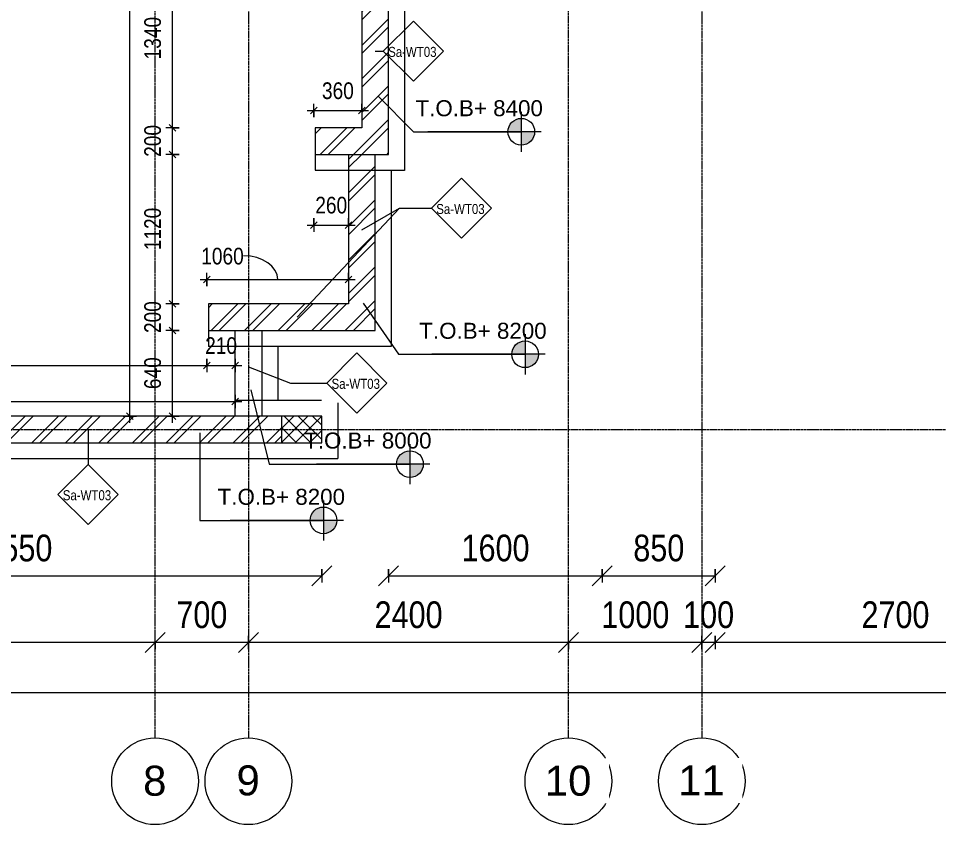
# Model space of a CAD drawing. Header units: millimetres. Extents: x -13951 to 24706, y -4881 to 8681.
# Drawn here: x 4919 to 11818, y -4881 to 1159 of the extents above; entities that cross this region are included whole.
import ezdxf

# ---------------------------------------------------------------- set-up
doc = ezdxf.new("R2010")
doc.units = ezdxf.units.MM
doc.linetypes.add('Grid Line', pattern=[22.225, 12.7, -3.175, 3.175, -3.175])
doc.linetypes.add('Hidden', pattern=[7.14375, 4.7625, -2.38125])
for name, color, linetype, lineweight in [('A-ANNO-DIMS', 211, 'Continuous', 9), ('A-ANNO-DIMS-50', 211, 'Continuous', 9), ('A-DETL-HDLN', 90, 'Hidden', 18), ('A-DETL-THIN', 151, 'Continuous', 18), ('A-WALL', 113, 'Continuous', 18), ('A-WALL-IDEN', 7, 'Continuous', 18), ('A-WALL-PATT', 111, 'Continuous', 18), ('G-ANNO-DIMS', 111, 'Continuous', 9), ('S-GRID', 1, 'Continuous', 9), ('S-GRID-IDEN', 1, 'Continuous', 9)]:
    doc.layers.add(name, color=color, linetype=linetype, lineweight=lineweight)
doc.styles.add('Arial Narrow', font='ARIALN.TTF', dxfattribs={"height": 75})
doc.styles.add('Arial Narrow_2', font='ARIALN.TTF', dxfattribs={"height": 200})
doc.styles.add('Arial Narrow_3', font='ARIALN.TTF', dxfattribs={"height": 125})
doc.styles.add('Arial_1', font='arial.ttf', dxfattribs={"height": 225})
doc.styles.add('Arial_3', font='arial.ttf', dxfattribs={"height": 120})
doc.dimstyles.new('dimension_line', dxfattribs={"dimscale": 304.8, "dimtxt": 127.928872, "dimasz": 0.164042, "dimexe": 0.164042, "dimexo": 0.0625, "dimgap": 0.164042, "dimtad": 1, "dimdec": 0, "dimrnd": 10, "dimzin": 0, "dimdsep": 46, "dimtxsty": 'Arial Narrow_3', "dimblk1": 'OBLIQUE', "dimblk2": 'OBLIQUE', "dimsah": 1, "dimcen": 0.09, "dimdle": 0.164042, "dimazin": 0, "dimtfac": 1, "dimtdec": 4, "dimtix": 1, "dimtmove": 0, "dimatfit": 3, "dimfxl": 0.164042, "dimfxlon": 1, "dimtvp": 1, "dimtolj": 1, "dimtzin": 0, "dimarcsym": 2})
doc.dimstyles.new('dimension_line_1', dxfattribs={"dimscale": 304.8, "dimtxt": 127.928872, "dimasz": 0.164042, "dimexe": 0.164042, "dimexo": 0.0625, "dimgap": 0.164042, "dimtad": 1, "dimdec": 0, "dimrnd": 10, "dimzin": 0, "dimdsep": 46, "dimtxsty": 'Arial Narrow_3', "dimblk1": 'OBLIQUE', "dimblk2": 'OBLIQUE', "dimsah": 1, "dimcen": 0.09, "dimdle": 0.164042, "dimazin": 0, "dimtfac": 1, "dimtdec": 4, "dimtix": 1, "dimtmove": 2, "dimatfit": 3, "dimfxl": 0.164042, "dimfxlon": 1, "dimtvp": 1, "dimtolj": 1, "dimtzin": 0, "dimarcsym": 2})
doc.dimstyles.new('dimension_line_2', dxfattribs={"dimscale": 304.8, "dimtxt": 127.928872, "dimasz": 0.164042, "dimexe": 0.164042, "dimexo": 0.0625, "dimgap": 0.164042, "dimtad": 1, "dimdec": 0, "dimrnd": 10, "dimzin": 0, "dimdsep": 46, "dimtxsty": 'Arial Narrow_3', "dimblk1": 'OBLIQUE', "dimblk2": 'OBLIQUE', "dimsah": 1, "dimcen": 0.09, "dimdle": 0.164042, "dimazin": 0, "dimtfac": 1, "dimtdec": 4, "dimtix": 1, "dimtmove": 1, "dimatfit": 3, "dimfxl": 0.164042, "dimfxlon": 1, "dimtvp": 1, "dimtolj": 1, "dimtzin": 0, "dimarcsym": 2})
doc.dimstyles.new('dimension_line_3MM', dxfattribs={"dimscale": 304.8, "dimtxt": 204.686195, "dimasz": 0.492126, "dimexe": 0.164042, "dimexo": 0.0625, "dimgap": 0.164042, "dimtad": 1, "dimdec": 0, "dimrnd": 10, "dimzin": 0, "dimdsep": 46, "dimtxsty": 'Arial Narrow_2', "dimblk1": 'OBLIQUE', "dimblk2": 'OBLIQUE', "dimsah": 1, "dimcen": 0.09, "dimdle": 0.164042, "dimazin": 0, "dimtfac": 1, "dimtdec": 4, "dimtix": 1, "dimtmove": 0, "dimatfit": 3, "dimfxl": 0.164042, "dimfxlon": 1, "dimtvp": 1, "dimtolj": 1, "dimtzin": 0, "dimarcsym": 2})
pattern_1 = [(45, (0, 0), (-125.7236, 125.7236), []), (45, (0, 190.5), (-125.7236, 125.7236), [])]

# ---------------------------------------------------------------- blocks, each defined once
blk = doc.blocks.new('Grid - M_Grid Head - Circle-24584-BLOCKWORK RF PLAN')
at = {"layer": 'S-GRID-IDEN'}
blk.add_circle((0, 0), 6.5, dxfattribs=at)
blk = doc.blocks.new('DIMBLOCK14-BLOCKWORK RF PLAN')
at = {"layer": 'A-ANNO-DIMS-50', "lineweight": 18, "transparency": 16777216}
for p, q in [((10143.2, -3517.5), (10218.2, -3442.5)), ((12842.8, -3517.5), (12917.8, -3442.5)), ((10143.2, -3517.5), (10068.2, -3592.5)), ((12842.8, -3517.5), (12767.8, -3592.5))]:
    blk.add_line(p, q, dxfattribs=at)
at = {"layer": 'A-ANNO-DIMS-50', "transparency": 16777216}
for p, q in [((10143.2, -3467.5), (10143.2, -3567.5)), ((10143.2, -3517.5), (10143.2, -3467.5)), ((12842.8, -3517.5), (10143.2, -3517.5)), ((12842.8, -3567.5), (12842.8, -3467.5)), ((12842.8, -3517.5), (12842.8, -3567.5))]:
    blk.add_line(p, q, dxfattribs=at)
at = {"layer": 'A-ANNO-DIMS-50', "color": 0, "transparency": 16777216, "insert": (11239.6, -3209), "char_height": 200, "width": 608.21, "attachment_point": 1, "line_spacing_factor": 0.974696, "style": 'Arial Narrow_2'}
blk.add_mtext('2700', dxfattribs=at)
blk = doc.blocks.new('_Oblique')
at = {"color": 0, "linetype": 'ByBlock', "lineweight": -2}
blk.add_line((-0.5, -0.5), (0.5, 0.5), dxfattribs=at)
blk = doc.blocks.new('DIMBLOCK15-BLOCKWORK RF PLAN')
at = {"layer": 'A-ANNO-DIMS-50', "lineweight": 18, "transparency": 16777216}
for p, q in [((10042.8, -3517.5), (10117.8, -3442.5)), ((10143.2, -3517.5), (10218.2, -3442.5)), ((10042.8, -3517.5), (9967.8, -3592.5)), ((10143.2, -3517.5), (10068.2, -3592.5))]:
    blk.add_line(p, q, dxfattribs=at)
at = {"layer": 'A-ANNO-DIMS-50', "transparency": 16777216}
for p, q in [((10042.8, -3567.5), (10042.8, -3467.5)), ((10143.2, -3517.5), (10042.8, -3517.5)), ((10042.8, -3517.5), (10042.8, -3567.5)), ((10143.2, -3467.5), (10143.2, -3567.5)), ((10143.2, -3517.5), (10143.2, -3467.5))]:
    blk.add_line(p, q, dxfattribs=at)
at = {"layer": 'A-ANNO-DIMS-50', "color": 0, "transparency": 16777216, "insert": (9902.9, -3209), "char_height": 200, "width": 456.158, "attachment_point": 1, "line_spacing_factor": 0.974696, "style": 'Arial Narrow_2'}
blk.add_mtext('100', dxfattribs=at)
blk = doc.blocks.new('DIMBLOCK16-BLOCKWORK RF PLAN')
at = {"layer": 'A-ANNO-DIMS-50', "lineweight": 18, "transparency": 16777216}
for p, q in [((9042.8, -3517.5), (9117.8, -3442.5)), ((10042.8, -3517.5), (10117.8, -3442.5)), ((9042.8, -3517.5), (8967.8, -3592.5)), ((10042.8, -3517.5), (9967.8, -3592.5))]:
    blk.add_line(p, q, dxfattribs=at)
at = {"layer": 'A-ANNO-DIMS-50', "transparency": 16777216}
for p, q in [((9042.8, -3567.5), (9042.8, -3467.5)), ((10042.8, -3517.5), (9042.8, -3517.5)), ((9042.8, -3517.5), (9042.8, -3567.5)), ((10042.8, -3567.5), (10042.8, -3467.5)), ((10042.8, -3517.5), (10042.8, -3567.5))]:
    blk.add_line(p, q, dxfattribs=at)
at = {"layer": 'A-ANNO-DIMS-50', "color": 0, "transparency": 16777216, "insert": (9289.4, -3209), "char_height": 200, "width": 608.21, "attachment_point": 1, "line_spacing_factor": 0.974696, "style": 'Arial Narrow_2'}
blk.add_mtext('1000', dxfattribs=at)
blk = doc.blocks.new('DIMBLOCK17-BLOCKWORK RF PLAN')
at = {"layer": 'A-ANNO-DIMS-50', "lineweight": 18, "transparency": 16777216}
for p, q in [((6643.6, -3517.5), (6718.6, -3442.5)), ((9042.8, -3517.5), (9117.8, -3442.5)), ((6643.6, -3517.5), (6568.6, -3592.5)), ((9042.8, -3517.5), (8967.8, -3592.5))]:
    blk.add_line(p, q, dxfattribs=at)
at = {"layer": 'A-ANNO-DIMS-50', "transparency": 16777216}
for p, q in [((6643.6, -3567.5), (6643.6, -3467.5)), ((9042.8, -3517.5), (6643.6, -3517.5)), ((6643.6, -3517.5), (6643.6, -3567.5)), ((9042.8, -3567.5), (9042.8, -3467.5)), ((9042.8, -3517.5), (9042.8, -3567.5))]:
    blk.add_line(p, q, dxfattribs=at)
at = {"layer": 'A-ANNO-DIMS-50', "color": 0, "transparency": 16777216, "insert": (7589.8, -3209), "char_height": 200, "width": 608.21, "attachment_point": 1, "line_spacing_factor": 0.974696, "style": 'Arial Narrow_2'}
blk.add_mtext('2400', dxfattribs=at)
blk = doc.blocks.new('DIMBLOCK18-BLOCKWORK RF PLAN')
at = {"layer": 'A-ANNO-DIMS-50', "lineweight": 18, "transparency": 16777216}
for p, q in [((5943.6, -3517.5), (6018.6, -3442.5)), ((6643.6, -3517.5), (6718.6, -3442.5)), ((5943.6, -3517.5), (5868.6, -3592.5)), ((6643.6, -3517.5), (6568.6, -3592.5))]:
    blk.add_line(p, q, dxfattribs=at)
at = {"layer": 'A-ANNO-DIMS-50', "transparency": 16777216}
for p, q in [((5943.6, -3567.5), (5943.6, -3467.5)), ((6643.6, -3517.5), (5943.6, -3517.5)), ((5943.6, -3517.5), (5943.6, -3567.5)), ((6643.6, -3567.5), (6643.6, -3467.5)), ((6643.6, -3517.5), (6643.6, -3567.5))]:
    blk.add_line(p, q, dxfattribs=at)
at = {"layer": 'A-ANNO-DIMS-50', "color": 0, "transparency": 16777216, "insert": (6103.5, -3209), "char_height": 200, "width": 456.158, "attachment_point": 1, "line_spacing_factor": 0.974696, "style": 'Arial Narrow_2'}
blk.add_mtext('700', dxfattribs=at)
blk = doc.blocks.new('DIMBLOCK19-BLOCKWORK RF PLAN')
at = {"layer": 'A-ANNO-DIMS-50', "lineweight": 18, "transparency": 16777216}
for p, q in [((2743.6, -3517.5), (2818.6, -3442.5)), ((5943.6, -3517.5), (6018.6, -3442.5)), ((2743.6, -3517.5), (2668.6, -3592.5)), ((5943.6, -3517.5), (5868.6, -3592.5))]:
    blk.add_line(p, q, dxfattribs=at)
at = {"layer": 'A-ANNO-DIMS-50', "transparency": 16777216}
for p, q in [((2743.6, -3567.5), (2743.6, -3467.5)), ((5943.6, -3517.5), (2743.6, -3517.5)), ((2743.6, -3517.5), (2743.6, -3567.5)), ((5943.6, -3567.5), (5943.6, -3467.5)), ((5943.6, -3517.5), (5943.6, -3567.5))]:
    blk.add_line(p, q, dxfattribs=at)
at = {"layer": 'A-ANNO-DIMS-50', "color": 0, "transparency": 16777216, "insert": (4090.2, -3209), "char_height": 200, "width": 608.21, "attachment_point": 1, "line_spacing_factor": 0.974696, "style": 'Arial Narrow_2'}
blk.add_mtext('3200', dxfattribs=at)
blk = doc.blocks.new('DIMBLOCK28-BLOCKWORK RF PLAN')
at = {"layer": 'A-ANNO-DIMS-50', "lineweight": 18, "transparency": 16777216}
for p, q in [((-12056.8, -3894.1), (-11981.8, -3819.1)), ((12943.2, -3894.1), (13018.2, -3819.1)), ((-12056.8, -3894.1), (-12131.8, -3969.1)), ((12943.2, -3894.1), (12868.2, -3969.1))]:
    blk.add_line(p, q, dxfattribs=at)
at = {"layer": 'A-ANNO-DIMS-50', "transparency": 16777216}
for p, q in [((-12056.8, -3844.1), (-12056.8, -3944.1)), ((-12056.8, -3894.1), (-12056.8, -3844.1)), ((12943.2, -3844.1), (12943.2, -3944.1)), ((12943.2, -3894.1), (12943.2, -3844.1)), ((12993.2, -3894.1), (-12106.8, -3894.1))]:
    blk.add_line(p, q, dxfattribs=at)
at = {"layer": 'A-ANNO-DIMS-50', "color": 0, "transparency": 16777216, "insert": (126.4, -3585.6), "char_height": 200, "width": 760.263, "attachment_point": 1, "line_spacing_factor": 0.974696, "style": 'Arial Narrow_2'}
blk.add_mtext('25000', dxfattribs=at)
blk = doc.blocks.new('M_Wall Tag1 - 12mm 2-498188-BLOCKWORK RF PLAN')
at = {"layer": 'A-WALL-IDEN', "lineweight": 9}
for p, q in [((-4.49, 0), (0.02, 4.51)), ((0.02, 4.51), (4.53, 0)), ((-4.49, 0), (0.02, -4.51)), ((0.02, -4.51), (4.53, 0))]:
    blk.add_line(p, q, dxfattribs=at)
blk = doc.blocks.new('DIMBLOCK34-BLOCKWORK RF PLAN')
at = {"layer": 'A-ANNO-DIMS-50', "transparency": 16777216}
for p, q in [((2792.8, -1710.8), (6593.6, -1710.8)), ((2842.8, -1710.8), (2817.8, -1735.8)), ((2842.8, -1660.8), (2842.8, -1760.8)), ((2842.8, -1710.8), (2842.8, -1660.8)), ((2842.8, -1710.8), (2867.8, -1685.8)), ((6543.6, -1710.8), (6518.6, -1735.8)), ((6543.6, -1660.8), (6543.6, -1760.8)), ((6543.6, -1710.8), (6543.6, -1660.8)), ((6543.6, -1710.8), (6568.6, -1685.8))]:
    blk.add_line(p, q, dxfattribs=at)
at = {"layer": 'A-ANNO-DIMS-50', "color": 0, "transparency": 16777216, "insert": (4269, -1499.3), "char_height": 125, "width": 380.132, "attachment_point": 1, "line_spacing_factor": 0.974696, "style": 'Arial Narrow_3'}
blk.add_mtext('3700', dxfattribs=at)
blk = doc.blocks.new('DIMBLOCK35-BLOCKWORK RF PLAN')
at = {"layer": 'A-ANNO-DIMS-50', "transparency": 16777216}
for p, q in [((6074.5, -1179.7), (6049.5, -1154.7)), ((6124.5, -1179.7), (6024.5, -1179.7)), ((6074.5, -1870.2), (6074.5, -1179.7)), ((6074.5, -1179.7), (6099.5, -1204.7)), ((6074.5, -1179.7), (6124.5, -1179.7)), ((6024.5, -1820.2), (6124.5, -1820.2)), ((6074.5, -1820.2), (6024.5, -1820.2)), ((6074.5, -1820.2), (6049.5, -1795.2)), ((6074.5, -1820.2), (6099.5, -1845.2))]:
    blk.add_line(p, q, dxfattribs=at)
at = {"layer": 'A-ANNO-DIMS-50', "color": 0, "transparency": 16777216, "insert": (5862.9, -1618.7), "char_height": 125, "width": 285.099, "attachment_point": 1, "rotation": 90, "line_spacing_factor": 0.974696, "style": 'Arial Narrow_3'}
blk.add_mtext('640', dxfattribs=at)
blk = doc.blocks.new('DIMBLOCK36-BLOCKWORK RF PLAN')
at = {"layer": 'A-ANNO-DIMS-50', "transparency": 16777216}
for p, q in [((6074.5, -979.7), (6049.5, -954.7)), ((6124.5, -979.7), (6024.5, -979.7)), ((6074.5, -1179.7), (6074.5, -979.7)), ((6074.5, -979.7), (6099.5, -1004.7)), ((6074.5, -979.7), (6124.5, -979.7)), ((6074.5, -1179.7), (6049.5, -1154.7)), ((6124.5, -1179.7), (6024.5, -1179.7)), ((6074.5, -1179.7), (6099.5, -1204.7)), ((6074.5, -1179.7), (6124.5, -1179.7))]:
    blk.add_line(p, q, dxfattribs=at)
at = {"layer": 'A-ANNO-DIMS-50', "color": 0, "transparency": 16777216, "insert": (5862.9, -1198.5), "char_height": 125, "width": 285.099, "attachment_point": 1, "rotation": 90, "line_spacing_factor": 0.974696, "style": 'Arial Narrow_3'}
blk.add_mtext('200', dxfattribs=at)
blk = doc.blocks.new('DIMBLOCK37-BLOCKWORK RF PLAN')
at = {"layer": 'A-ANNO-DIMS-50', "transparency": 16777216}
for p, q in [((6124.5, 140.3), (6024.5, 140.3)), ((6074.5, 140.3), (6049.5, 165.3)), ((6074.5, -979.7), (6074.5, 140.3)), ((6074.5, 140.3), (6099.5, 115.3)), ((6074.5, 140.3), (6124.5, 140.3)), ((6074.5, -979.7), (6049.5, -954.7)), ((6124.5, -979.7), (6024.5, -979.7)), ((6074.5, -979.7), (6099.5, -1004.7)), ((6074.5, -979.7), (6124.5, -979.7))]:
    blk.add_line(p, q, dxfattribs=at)
at = {"layer": 'A-ANNO-DIMS-50', "color": 0, "transparency": 16777216, "insert": (5862.9, -578.1), "char_height": 125, "width": 380.132, "attachment_point": 1, "rotation": 90, "line_spacing_factor": 0.974696, "style": 'Arial Narrow_3'}
blk.add_mtext('1120', dxfattribs=at)
blk = doc.blocks.new('DIMBLOCK38-BLOCKWORK RF PLAN')
at = {"layer": 'A-ANNO-DIMS-50', "transparency": 16777216}
for p, q in [((6074.5, 340.3), (6049.5, 365.3)), ((6124.5, 340.3), (6024.5, 340.3)), ((6074.5, 140.3), (6074.5, 340.3)), ((6074.5, 340.3), (6099.5, 315.3)), ((6074.5, 340.3), (6124.5, 340.3)), ((6124.5, 140.3), (6024.5, 140.3)), ((6074.5, 140.3), (6049.5, 165.3)), ((6074.5, 140.3), (6099.5, 115.3)), ((6074.5, 140.3), (6124.5, 140.3))]:
    blk.add_line(p, q, dxfattribs=at)
at = {"layer": 'A-ANNO-DIMS-50', "color": 0, "transparency": 16777216, "insert": (5862.9, 121.5), "char_height": 125, "width": 285.099, "attachment_point": 1, "rotation": 90, "line_spacing_factor": 0.974696, "style": 'Arial Narrow_3'}
blk.add_mtext('200', dxfattribs=at)
blk = doc.blocks.new('DIMBLOCK39-BLOCKWORK RF PLAN')
at = {"layer": 'A-ANNO-DIMS-50', "transparency": 16777216}
for p, q in [((6124.5, 1679.8), (6024.5, 1679.8)), ((6074.5, 1679.8), (6049.5, 1704.8)), ((6074.5, 340.3), (6074.5, 1679.8)), ((6074.5, 1679.8), (6099.5, 1654.8)), ((6074.5, 1679.8), (6124.5, 1679.8)), ((6074.5, 340.3), (6049.5, 365.3)), ((6124.5, 340.3), (6024.5, 340.3)), ((6074.5, 340.3), (6099.5, 315.3)), ((6074.5, 340.3), (6124.5, 340.3))]:
    blk.add_line(p, q, dxfattribs=at)
at = {"layer": 'A-ANNO-DIMS-50', "color": 0, "transparency": 16777216, "insert": (5862.9, 851.7), "char_height": 125, "width": 380.132, "attachment_point": 1, "rotation": 90, "line_spacing_factor": 0.974696, "style": 'Arial Narrow_3'}
blk.add_mtext('1340', dxfattribs=at)
blk = doc.blocks.new('DIMBLOCK42-BLOCKWORK RF PLAN')
at = {"layer": 'A-ANNO-DIMS-50', "transparency": 16777216}
for p, q in [((6332.6, -848.3), (6332.6, -748.3)), ((7394.4, -748.3), (7394.4, -848.3)), ((7394.4, -798.3), (7394.4, -748.3)), ((6282.6, -798.3), (7444.4, -798.3)), ((6332.6, -798.3), (6307.6, -823.3)), ((6332.6, -798.3), (6357.6, -773.3)), ((6332.6, -798.3), (6332.6, -848.3)), ((7394.4, -798.3), (7369.4, -823.3)), ((7394.4, -798.3), (7419.4, -773.3))]:
    blk.add_line(p, q, dxfattribs=at)
blk.add_ellipse((6607, -798.3), major_axis=(256.5, 0), ratio=0.696914, start_param=0, end_param=1.570796, dxfattribs=at)
at = {"layer": 'A-ANNO-DIMS-50', "color": 0, "transparency": 16777216, "insert": (6290.2, -559.5), "char_height": 125, "width": 380.132, "attachment_point": 1, "line_spacing_factor": 0.974696, "style": 'Arial Narrow_3'}
blk.add_mtext('1060', dxfattribs=at)
blk = doc.blocks.new('DIMBLOCK57-BLOCKWORK RF PLAN')
at = {"layer": 'A-ANNO-DIMS-50', "transparency": 16777216}
for p, q in [((2792.8, -1441.7), (6332.6, -1441.7)), ((2842.8, -1441.7), (2817.8, -1466.7)), ((2842.8, -1391.7), (2842.8, -1491.7)), ((2842.8, -1441.7), (2842.8, -1391.7)), ((2842.8, -1441.7), (2867.8, -1416.7)), ((6332.6, -1441.7), (6307.6, -1466.7)), ((6332.6, -1391.7), (6332.6, -1491.7)), ((6332.6, -1441.7), (6332.6, -1391.7)), ((6332.6, -1441.7), (6357.6, -1416.7))]:
    blk.add_line(p, q, dxfattribs=at)
at = {"layer": 'A-ANNO-DIMS-50', "color": 0, "transparency": 16777216, "insert": (4091.3, -1230.1), "char_height": 125, "width": 380.132, "attachment_point": 1, "line_spacing_factor": 0.974696, "style": 'Arial Narrow_3'}
blk.add_mtext('3490', dxfattribs=at)
blk = doc.blocks.new('DIMBLOCK58-BLOCKWORK RF PLAN')
at = {"layer": 'A-ANNO-DIMS-50', "transparency": 16777216}
for p, q in [((6332.6, -1441.7), (6307.6, -1466.7)), ((6332.6, -1391.7), (6332.6, -1491.7)), ((6332.6, -1441.7), (6332.6, -1391.7)), ((6332.6, -1441.7), (6357.6, -1416.7)), ((6332.6, -1441.7), (6593.6, -1441.7)), ((6543.6, -1441.7), (6518.6, -1466.7)), ((6543.6, -1391.7), (6543.6, -1491.7)), ((6543.6, -1441.7), (6543.6, -1391.7)), ((6543.6, -1441.7), (6568.6, -1416.7))]:
    blk.add_line(p, q, dxfattribs=at)
at = {"layer": 'A-ANNO-DIMS-50', "color": 0, "transparency": 16777216, "insert": (6319.3, -1230.1), "char_height": 125, "width": 285.099, "attachment_point": 1, "line_spacing_factor": 0.974696, "style": 'Arial Narrow_3'}
blk.add_mtext('210', dxfattribs=at)
blk = doc.blocks.new('Spot Elevations - M_Spot Elevation - Target Filled-23738-BLOCKWORK RF PLAN')
at = {"layer": 'G-ANNO-DIMS'}
h = blk.add_hatch(color=256, dxfattribs=at)
edge = h.paths.add_edge_path()
edge.add_line((0, 0), (-2, 0))
edge.add_arc((0, 0), 2, 90, 180, ccw=False)
edge.add_line((0, 2), (0, 0))
h = blk.add_hatch(color=256, dxfattribs=at)
edge = h.paths.add_edge_path()
edge.add_line((0, 0), (2, 0))
edge.add_arc((0, 0), 2, 270, 360, ccw=False)
edge.add_line((0, -2), (0, 0))
for p, q in [((0, -3), (0, 3)), ((-3, 0), (14, 0))]:
    blk.add_line(p, q, dxfattribs=at)
blk.add_circle((0, 0), 2, dxfattribs=at)
blk = doc.blocks.new('DIMBLOCK69-BLOCKWORK RF PLAN')
at = {"layer": 'A-ANNO-DIMS-50', "transparency": 16777216}
for p, q in [((7133.4, -339), (7133.4, -439)), ((7133.4, -389), (7133.4, -339)), ((7394.4, -339), (7394.4, -439)), ((7394.4, -389), (7394.4, -339)), ((7083.4, -389), (7444.4, -389)), ((7133.4, -389), (7108.4, -414)), ((7133.4, -389), (7158.4, -364)), ((7394.4, -389), (7369.4, -414)), ((7394.4, -389), (7419.4, -364))]:
    blk.add_line(p, q, dxfattribs=at)
at = {"layer": 'A-ANNO-DIMS-50', "color": 0, "transparency": 16777216, "insert": (7145.1, -177.5), "char_height": 125, "width": 285.099, "attachment_point": 1, "line_spacing_factor": 0.974696, "style": 'Arial Narrow_3'}
blk.add_mtext('260', dxfattribs=at)
blk = doc.blocks.new('DIMBLOCK70-BLOCKWORK RF PLAN')
at = {"layer": 'A-ANNO-DIMS-50', "transparency": 16777216}
for p, q in [((7133.4, 418.2), (7133.4, 518.2)), ((7133.4, 468.2), (7158.4, 493.2)), ((7494.4, 518.2), (7494.4, 418.2)), ((7494.4, 468.2), (7494.4, 518.2)), ((7494.4, 468.2), (7519.4, 493.2)), ((7083.4, 468.2), (7544.4, 468.2)), ((7133.4, 468.2), (7108.4, 443.2)), ((7133.4, 468.2), (7133.4, 418.2)), ((7494.4, 468.2), (7469.4, 443.2))]:
    blk.add_line(p, q, dxfattribs=at)
at = {"layer": 'A-ANNO-DIMS-50', "color": 0, "transparency": 16777216, "insert": (7195.1, 679.8), "char_height": 125, "width": 285.099, "attachment_point": 1, "line_spacing_factor": 0.974696, "style": 'Arial Narrow_3'}
blk.add_mtext('360', dxfattribs=at)
blk = doc.blocks.new('DIMBLOCK122-BLOCKWORK RF PLAN')
at = {"layer": 'A-ANNO-DIMS-50', "transparency": 16777216}
for p, q in [((5753.9, 5779.8), (5728.9, 5804.8)), ((5753.9, -1870.2), (5753.9, 5829.8)), ((5703.9, 5779.8), (5803.9, 5779.8)), ((5753.9, 5779.8), (5703.9, 5779.8)), ((5753.9, 5779.8), (5778.9, 5754.8)), ((5703.9, -1820.2), (5803.9, -1820.2)), ((5753.9, -1820.2), (5703.9, -1820.2)), ((5753.9, -1820.2), (5728.9, -1795.2)), ((5753.9, -1820.2), (5778.9, -1845.2))]:
    blk.add_line(p, q, dxfattribs=at)
at = {"layer": 'A-ANNO-DIMS-50', "color": 0, "transparency": 16777216, "insert": (5542.3, 1217.6), "char_height": 125, "width": 380.132, "attachment_point": 1, "rotation": 90, "line_spacing_factor": 0.974696, "style": 'Arial Narrow_3'}
blk.add_mtext('7600', dxfattribs=at)
blk = doc.blocks.new('DIMBLOCK133-BLOCKWORK RF PLAN')
at = {"layer": 'A-ANNO-DIMS-50', "lineweight": 18, "transparency": 16777216}
for p, q in [((2642.8, -3017.5), (2717.8, -2942.5)), ((7193.2, -3017.5), (7268.2, -2942.5)), ((2642.8, -3017.5), (2567.8, -3092.5)), ((7193.2, -3017.5), (7118.2, -3092.5))]:
    blk.add_line(p, q, dxfattribs=at)
at = {"layer": 'A-ANNO-DIMS-50', "transparency": 16777216}
for p, q in [((2642.8, -2967.5), (2642.8, -3067.5)), ((2642.8, -3017.5), (2642.8, -2967.5)), ((2642.8, -3017.5), (7193.2, -3017.5)), ((7193.2, -2967.5), (7193.2, -3067.5)), ((7193.2, -3017.5), (7193.2, -2967.5))]:
    blk.add_line(p, q, dxfattribs=at)
at = {"layer": 'A-ANNO-DIMS-50', "color": 0, "transparency": 16777216, "insert": (4664.6, -2709), "char_height": 200, "width": 608.21, "attachment_point": 1, "line_spacing_factor": 0.974696, "style": 'Arial Narrow_2'}
blk.add_mtext('4550', dxfattribs=at)
blk = doc.blocks.new('DIMBLOCK134-BLOCKWORK RF PLAN')
at = {"layer": 'A-ANNO-DIMS-50', "lineweight": 18, "transparency": 16777216}
for p, q in [((7694.4, -3017.5), (7769.4, -2942.5)), ((9295.6, -3017.5), (9370.6, -2942.5)), ((7694.4, -3017.5), (7619.4, -3092.5)), ((9295.6, -3017.5), (9220.6, -3092.5))]:
    blk.add_line(p, q, dxfattribs=at)
at = {"layer": 'A-ANNO-DIMS-50', "transparency": 16777216}
for p, q in [((7694.4, -2967.5), (7694.4, -3067.5)), ((7694.4, -3017.5), (7694.4, -2967.5)), ((7694.4, -3017.5), (9295.6, -3017.5)), ((9295.6, -2967.5), (9295.6, -3067.5)), ((9295.6, -3017.5), (9295.6, -2967.5))]:
    blk.add_line(p, q, dxfattribs=at)
at = {"layer": 'A-ANNO-DIMS-50', "color": 0, "transparency": 16777216, "insert": (8241.6, -2709), "char_height": 200, "width": 608.21, "attachment_point": 1, "line_spacing_factor": 0.974696, "style": 'Arial Narrow_2'}
blk.add_mtext('1600', dxfattribs=at)
blk = doc.blocks.new('DIMBLOCK135-BLOCKWORK RF PLAN')
at = {"layer": 'A-ANNO-DIMS-50', "lineweight": 18, "transparency": 16777216}
for p, q in [((9295.6, -3017.5), (9370.6, -2942.5)), ((10143.2, -3017.5), (10218.2, -2942.5)), ((9295.6, -3017.5), (9220.6, -3092.5)), ((10143.2, -3017.5), (10068.2, -3092.5))]:
    blk.add_line(p, q, dxfattribs=at)
at = {"layer": 'A-ANNO-DIMS-50', "transparency": 16777216}
for p, q in [((9295.6, -2967.5), (9295.6, -3067.5)), ((9295.6, -3017.5), (9295.6, -2967.5)), ((9295.6, -3017.5), (10143.2, -3017.5)), ((10143.2, -2967.5), (10143.2, -3067.5)), ((10143.2, -3017.5), (10143.2, -2967.5))]:
    blk.add_line(p, q, dxfattribs=at)
at = {"layer": 'A-ANNO-DIMS-50', "color": 0, "transparency": 16777216, "insert": (9529.3, -2709), "char_height": 200, "width": 456.158, "attachment_point": 1, "line_spacing_factor": 0.974696, "style": 'Arial Narrow_2'}
blk.add_mtext('850', dxfattribs=at)

msp = doc.modelspace()

# ---------------------------------------------------------------- hatches: boundary and pattern name
at = {"layer": 'A-WALL-PATT'}
h = msp.add_hatch(dxfattribs=at)
h.set_pattern_fill('FP_2', color=256, style=0, pattern_type=2)
h.set_pattern_definition(pattern_1)
h.paths.add_polyline_path([(7494.4, 340.3), (7694.4, 340.3), (7694.4, 1679.8), (7494.4, 1679.8), (7494.4, 373.1)])
h = msp.add_hatch(dxfattribs=at)
h.set_pattern_fill('FP_2', color=256, style=0, pattern_type=2)
h.set_pattern_definition(pattern_1)
h.paths.add_polyline_path([(7494.4, 140.3), (7694.4, 140.3), (7694.4, 340.3), (7144.4, 340.3), (7144.4, 140.3), (7394.4, 140.3)])
h = msp.add_hatch(dxfattribs=at)
h.set_pattern_fill('FP_2', color=256, style=0, pattern_type=2)
h.set_pattern_definition(pattern_1)
h.paths.add_polyline_path([(7594.4, -1179.7), (7594.4, 140.3), (7394.4, 140.3), (7394.4, -1179.7), (7494.4, -1179.7)])
h = msp.add_hatch(dxfattribs=at)
h.set_pattern_fill('FP_2', color=256, style=0, pattern_type=2)
h.set_pattern_definition(pattern_1)
h.paths.add_polyline_path([(6343.6, -1179.7), (7394.4, -1179.7), (7394.4, -979.7), (6343.6, -979.7)])
h = msp.add_hatch(dxfattribs=at)
h.set_pattern_fill('FP_2', color=256, style=0, pattern_type=2)
h.set_pattern_definition(pattern_1)
h.paths.add_polyline_path([(6893.2, -2020.2), (6893.2, -1820.2), (4152.8, -1820.2), (4152.8, -2020.2)])
h = msp.add_hatch(dxfattribs=at)
h.set_pattern_fill('FP_1', color=256, style=0, pattern_type=2)
h.set_pattern_definition([(45, (0, 0), (-53.033, 53.033), []), (135, (0, 0), (-53.033, -53.033), [])])
h.paths.add_polyline_path([(6893.2, -2020.2), (7193.2, -2020.2), (7193.2, -1820.2), (6893.2, -1820.2)])

# ---------------------------------------------------------------- linework, layer by layer
at = {"layer": 'A-DETL-HDLN'}
for p, q in [((7814.4, 1557.8), (7814.4, 20.3)), ((7144.4, 140.3), (7144.4, 20.3)), ((7814.4, 20.3), (7144.4, 20.3)), ((7714.4, 20.3), (7714.4, -1299.7)), ((6343.6, -1179.7), (6343.6, -1299.7)), ((7714.4, -1299.7), (6343.6, -1299.7)), ((6863.6, -1299.7), (6863.6, -1700.2)), ((6543.6, -1700.2), (7193.2, -1700.2)), ((7313.2, -1720.2), (7313.2, -2140.2)), ((7313.2, -2140.2), (2523.6, -2140.2))]:
    msp.add_line(p, q, dxfattribs=at)
at = {"layer": 'A-DETL-THIN'}
msp.add_line((7394.4, 140.3), (7594.4, 140.3), dxfattribs=at)
at = {"layer": 'A-WALL'}
for p, q in [((7494.4, 1679.8), (7494.4, 340.3)), ((7694.4, 140.3), (7694.4, 1679.8)), ((7494.4, 340.3), (7144.4, 340.3)), ((7144.4, 340.3), (7144.4, 140.3)), ((7144.4, 140.3), (7394.4, 140.3)), ((7394.4, 140.3), (7394.4, -979.7)), ((7594.4, 140.3), (7694.4, 140.3)), ((7594.4, -1179.7), (7594.4, 140.3)), ((7394.4, -979.7), (6343.6, -979.7)), ((6343.6, -979.7), (6343.6, -1179.7)), ((6343.6, -1179.7), (7594.4, -1179.7)), ((6543.6, -1820.2), (6543.6, -1179.7)), ((6743.6, -1179.7), (6743.6, -1820.2)), ((6893.2, -1820.2), (2842.8, -1820.2)), ((6893.2, -2020.2), (6893.2, -1820.2)), ((7193.2, -1820.2), (6893.2, -1820.2)), ((7193.2, -2020.2), (7193.2, -1820.2)), ((2642.8, -2020.2), (7193.2, -2020.2))]:
    msp.add_line(p, q, dxfattribs=at)
at = {"layer": 'A-WALL-IDEN', "lineweight": 9}
for p, q in [((7594.4, 913.8), (7655.1, 913.8)), ((7008, -1079.7), (7776, -263.2)), ((7494.4, -424.6), (7777.5, -263.2)), ((7776, -263.2), (8015.7, -263.2)), ((7777.5, -263.2), (8015.7, -263.2)), ((6643.6, -1452.8), (6959.7, -1573)), ((6959.7, -1573), (7231, -1573)), ((5441.3, -1920.2), (5441.3, -2182.7))]:
    msp.add_line(p, q, dxfattribs=at)
at = {"layer": 'G-ANNO-DIMS'}
for p, q in [((7613.2, 577.6), (7881, 309.8)), ((7881, 309.8), (8689.5, 309.8)), ((7503.3, -973.6), (7768.7, -1357.9)), ((7768.7, -1357.9), (8717.8, -1357.9)), ((6662.5, -1624.1), (6798.4, -2180.3)), ((6279.4, -1945.3), (6279.4, -2602)), ((6798.4, -2180.3), (7854.8, -2180.3)), ((6279.4, -2602), (7206.3, -2602))]:
    msp.add_line(p, q, dxfattribs=at)
at = {"layer": 'S-GRID', "linetype": 'Grid Line'}
for p, q in [((5943.6, -4231.5), (5943.6, 7845.7)), ((6643.6, 7845.7), (6643.6, -4231.5)), ((9042.8, -4231.5), (9042.8, 7845.7)), ((10042.8, 7845.7), (10042.8, -4231.5)), ((-13301, -1920.2), (14070.8, -1920.2))]:
    msp.add_line(p, q, dxfattribs=at)

# ---------------------------------------------------------------- block references
at = {"layer": 'A-WALL-IDEN', "lineweight": 9, "xscale": 49.99999999999998, "yscale": 49.99999999999998, "zscale": 49.99999999999998}
for p in [(7879.4, 913.8), (8240, -263.2), (7455.3, -1573), (5440.2, -2408.1)]:
    msp.add_blockref('M_Wall Tag1 - 12mm 2-498188-BLOCKWORK RF PLAN', p, dxfattribs=at)
at = {"layer": 'G-ANNO-DIMS', "xscale": 49.99999999999998, "yscale": 49.99999999999998, "zscale": 49.99999999999998, "rotation": 180}
for p in [(8689.5, 309.8), (8717.8, -1357.9), (7854.8, -2180.3), (7206.3, -2602)]:
    msp.add_blockref('Spot Elevations - M_Spot Elevation - Target Filled-23738-BLOCKWORK RF PLAN', p, dxfattribs=at)
at = {"layer": 'S-GRID-IDEN', "xscale": 49.99999999999998, "yscale": 49.99999999999998, "zscale": 49.99999999999998}
for p in [(5943.6, -4556.5), (9042.8, -4556.5)]:
    msp.add_blockref('Grid - M_Grid Head - Circle-24584-BLOCKWORK RF PLAN', p, dxfattribs=at)
at = {"layer": 'S-GRID-IDEN', "xscale": 49.99999999999998, "yscale": 49.99999999999998, "zscale": 49.99999999999998, "rotation": 180}
for p in [(6643.6, -4556.5), (10042.8, -4556.5)]:
    msp.add_blockref('Grid - M_Grid Head - Circle-24584-BLOCKWORK RF PLAN', p, dxfattribs=at)

# ---------------------------------------------------------------- texts
at = {"layer": 'A-WALL-IDEN', "lineweight": 9, "char_height": 75, "width": 452.953, "attachment_point": 1, "style": 'Arial Narrow'}
for insert in [(7691.3, 945.5), (8051.9, -231.5), (7267.1, -1541.4), (5252.1, -2376.4)]:
    msp.add_mtext('Sa-WT03', dxfattribs=dict(at, insert=insert))
at = {"layer": 'G-ANNO-DIMS', "char_height": 120, "width": 1141.531, "attachment_point": 1, "line_spacing_factor": 0.941778, "style": 'Arial_3'}
for s, insert in [('T.O.B+ 8400', (7896.4, 546.2)), ('T.O.B+ 8200', (7924.7, -1121.5)), ('T.O.B+ 8000', (7061.6, -1943.9)), ('T.O.B+ 8200', (6413.1, -2365.6))]:
    msp.add_mtext(s, dxfattribs=dict(at, insert=insert))

# ---------------------------------------------------------------- dimensions: what is measured, and where the dimension line sits
at = {"layer": 'A-ANNO-DIMS'}
dim = msp.add_linear_dim(base=(5753.9, 5779.8), p1=(5703.9, -1820.2), p2=(5703.9, 5779.8), angle=90, dimstyle='dimension_line_1', override={"dimpost": '<>', "dimfxl": 7600}, dxfattribs=at)
dim.commit()
dim.dimension.update_dxf_attribs({"geometry": 'DIMBLOCK122-BLOCKWORK RF PLAN', "text_midpoint": (5625.7, 1407.7), "dimtype": 160, "text_rotation": 90})
for base, p1, p2, angle, dimstyle, override, picture, middle in [((6074.4775, 1679.8096), (6124.4775, 340.296), (6124.4775, 1679.8096), 90, 'dimension_line', {"dimpost": '<>', "dimfxl": 1339.513617}, 'DIMBLOCK39-BLOCKWORK RF PLAN', (5960.6559, 1010.0528)), ((6074.5, 340.3), (6124.5, 140.3), (6124.5, 340.3), 90, 'dimension_line', {"dimpost": '<>', "dimfxl": 200}, 'DIMBLOCK38-BLOCKWORK RF PLAN', (5960.7, 240.3)), ((6074.5, 140.3), (6124.5, -979.7), (6124.5, 140.3), 90, 'dimension_line', {"dimpost": '<>', "dimfxl": 1120}, 'DIMBLOCK37-BLOCKWORK RF PLAN', (5960.7, -419.7)), ((6074.5, -979.7), (6124.5, -1179.7), (6124.5, -979.7), 90, 'dimension_line', {"dimpost": '<>', "dimfxl": 200}, 'DIMBLOCK36-BLOCKWORK RF PLAN', (5960.7, -1079.7)), ((6074.4775, -1179.704), (6024.4775, -1820.1904), (6124.4775, -1179.704), 90, 'dimension_line', {"dimpost": '<>', "dimfxl": 648.245946}, 'DIMBLOCK35-BLOCKWORK RF PLAN', (5960.6559, -1499.9472)), ((9295.6, -3017.5), (7694.4, -2967.5), (9295.6, -2967.5), 0, 'dimension_line_3MM', {"dimpost": '<>', "dimfxl": 1601.229129}, 'DIMBLOCK134-BLOCKWORK RF PLAN', (8495, -2865.3))]:
    dim = msp.add_linear_dim(base=base, p1=p1, p2=p2, angle=angle, dimstyle=dimstyle, override=override, dxfattribs=at)
    dim.commit()
    dim.dimension.update_dxf_attribs({"geometry": picture, "text_midpoint": middle})
for base, p1, p2, dimstyle, override, picture, middle in [((7494.4, 468.2), (7133.4, 418.2), (7494.4, 518.2), 'dimension_line', {"dimpost": '<>', "dimfxl": 374.594432}, 'DIMBLOCK70-BLOCKWORK RF PLAN', (7313.9, 582)), ((7394.4, -389), (7133.4, -339), (7394.4, -339), 'dimension_line', {"dimpost": '<>', "dimfxl": 261}, 'DIMBLOCK69-BLOCKWORK RF PLAN', (7263.9, -275.2)), ((6543.6, -1441.7), (6332.6, -1391.7), (6543.6, -1391.7), 'dimension_line', {"dimpost": '<>', "dimfxl": 210.948408}, 'DIMBLOCK58-BLOCKWORK RF PLAN', (6438.1, -1327.9)), ((7193.2, -3017.5), (2642.8, -2967.5), (7193.2, -2967.5), 'dimension_line_3MM', {"dimpost": '<>', "dimfxl": 4550.422446}, 'DIMBLOCK133-BLOCKWORK RF PLAN', (4918, -2865.3)), ((10143.2, -3017.5), (9295.6, -2967.5), (10143.2, -2967.5), 'dimension_line_3MM', {"dimpost": '<>', "dimfxl": 847.6}, 'DIMBLOCK135-BLOCKWORK RF PLAN', (9719.4, -2865.3)), ((2743.6, -3517.5), (5943.6, -3567.5), (2743.6, -3567.5), 'dimension_line_3MM', {"dimpost": '<>', "dimfxl": 3200}, 'DIMBLOCK19-BLOCKWORK RF PLAN', (4343.6, -3365.3)), ((5943.6, -3517.5), (6643.6, -3567.5), (5943.6, -3567.5), 'dimension_line_3MM', {"dimpost": '<>', "dimfxl": 699.948408}, 'DIMBLOCK18-BLOCKWORK RF PLAN', (6293.6, -3365.3)), ((6643.6, -3517.5), (9042.8, -3567.5), (6643.6, -3567.5), 'dimension_line_3MM', {"dimpost": '<>', "dimfxl": 2399.229129}, 'DIMBLOCK17-BLOCKWORK RF PLAN', (7843.2, -3365.3)), ((9042.8, -3517.5), (10042.8, -3567.5), (9042.8, -3567.5), 'dimension_line_3MM', {"dimpost": '<>', "dimfxl": 1000}, 'DIMBLOCK16-BLOCKWORK RF PLAN', (9542.8, -3365.3)), ((10042.8, -3517.5), (10143.2, -3467.5), (10042.8, -3567.5), 'dimension_line_3MM', {"dimpost": '<>', "dimfxl": 141.720386}, 'DIMBLOCK15-BLOCKWORK RF PLAN', (10093, -3365.3)), ((10143.2, -3517.5), (12842.8, -3567.5), (10143.2, -3467.5), 'dimension_line_3MM', {"dimpost": '<>', "dimfxl": 2701.42906}, 'DIMBLOCK14-BLOCKWORK RF PLAN', (11493, -3365.3)), ((-12056.8, -3894.1), (12943.2, -3844.1), (-12056.8, -3844.1), 'dimension_line_3MM', {"dimpost": '<>', "dimfxl": 25000}, 'DIMBLOCK28-BLOCKWORK RF PLAN', (443.2, -3742))]:
    dim = msp.add_linear_dim(base=base, p1=p1, p2=p2, dimstyle=dimstyle, override=override, dxfattribs=at)
    dim.commit()
    dim.dimension.update_dxf_attribs({"geometry": picture, "text_midpoint": middle})
for base, p1, p2, dimstyle, override, picture, middle in [((7394.4, -798.3), (6332.6, -848.3), (7394.4, -748.3), 'dimension_line_2', {"dimpost": '<>', "dimfxl": 1066.469589}, 'DIMBLOCK42-BLOCKWORK RF PLAN', (6480.2, -642.8)), ((6332.6, -1441.7), (2842.8, -1391.7), (6332.6, -1391.7), 'dimension_line_1', {"dimpost": '<>', "dimfxl": 3489.822464}, 'DIMBLOCK57-BLOCKWORK RF PLAN', (4281.3, -1313.5)), ((6543.6, -1710.8), (2842.8, -1660.8), (6543.6, -1660.8), 'dimension_line_1', {"dimpost": '<>', "dimfxl": 3700.770871}, 'DIMBLOCK34-BLOCKWORK RF PLAN', (4459.1, -1582.6))]:
    dim = msp.add_linear_dim(base=base, p1=p1, p2=p2, dimstyle=dimstyle, override=override, dxfattribs=at)
    dim.commit()
    dim.dimension.update_dxf_attribs({"geometry": picture, "text_midpoint": middle, "dimtype": 160})

# ---------------------------------------------------------------- next in the draw order: texts
at = {"layer": 'S-GRID-IDEN', "char_height": 225, "attachment_point": 1, "style": 'Arial_1', "bg_fill": 3, "box_fill_scale": 1.25, "bg_fill_color": 256, "bg_fill_true_color": 13158600, "bg_fill_transparency": 0}
for s, insert, width in [('8', (5854.3, -4440.2), 212.447), ('9', (6554.4, -4437.6), 212.447), ('10', (8865.7, -4440.2), 424.894), ('11', (9865.9, -4437.6), 424.894)]:
    msp.add_mtext(s, dxfattribs=dict(at, insert=insert, width=width))

doc.saveas('drawing.dxf')
